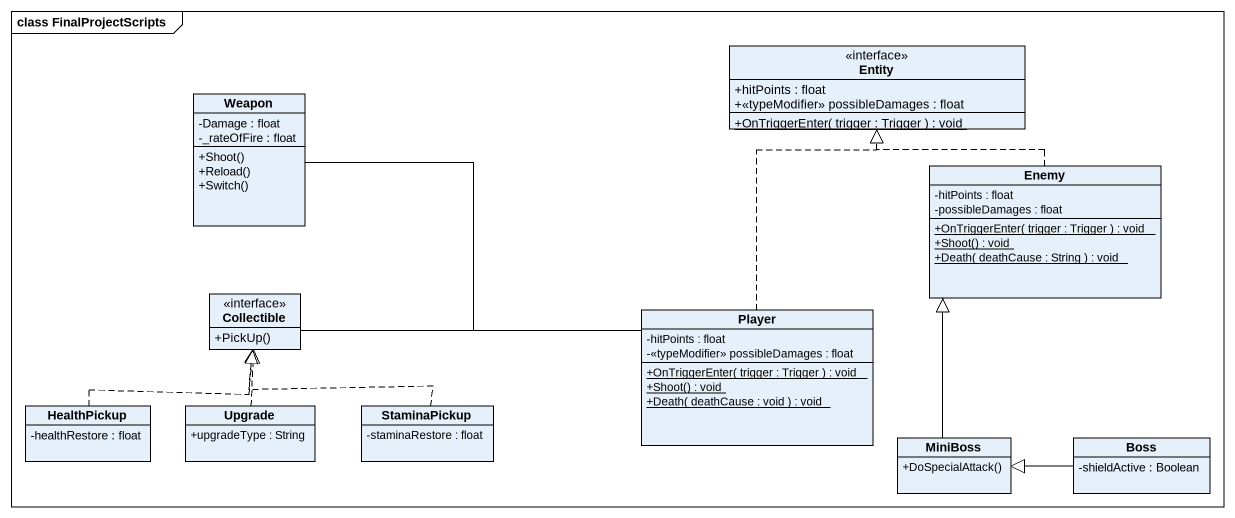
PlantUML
@startuml
mainframe class FinalProjectScripts
hide circle
hide empty members
skinparam classAttributeIconSize 0
interface "Entity" as Entity_ {
  +hitPoints : float
  +<<typeModifier>> possibleDamages : float
  {static} +OnTriggerEnter( trigger : Trigger ) : void
}
class Weapon {
  -Damage : float
  -_rateOfFire : float
  +Shoot()
  +Reload()
  +Switch()
}
class Enemy {
  -hitPoints : float
  -possibleDamages : float
  {static} +OnTriggerEnter( trigger : Trigger ) : void
  {static} +Shoot() : void
  {static} +Death( deathCause : String ) : void
}
interface Collectible {
  +PickUp()
}
class Player {
  -hitPoints : float
  -<<typeModifier>> possibleDamages : float
  {static} +OnTriggerEnter( trigger : Trigger ) : void
  {static} +Shoot() : void
  {static} +Death( deathCause : void ) : void
}
class HealthPickup {
  -healthRestore : float
}
class Upgrade {
  +upgradeType : String
}
class StaminaPickup {
  -staminaRestore : float
}
class MiniBoss {
  +DoSpecialAttack()
}
class Boss {
  -shieldActive : Boolean
}
Weapon -right- Player
Enemy .up.|> Entity_
Collectible -right- Player
Player .up.|> Entity_
HealthPickup .up.|> Collectible
Upgrade .up.|> Collectible
StaminaPickup .up.|> Collectible
MiniBoss -up-|> Enemy
Boss -left-|> MiniBoss
@enduml
